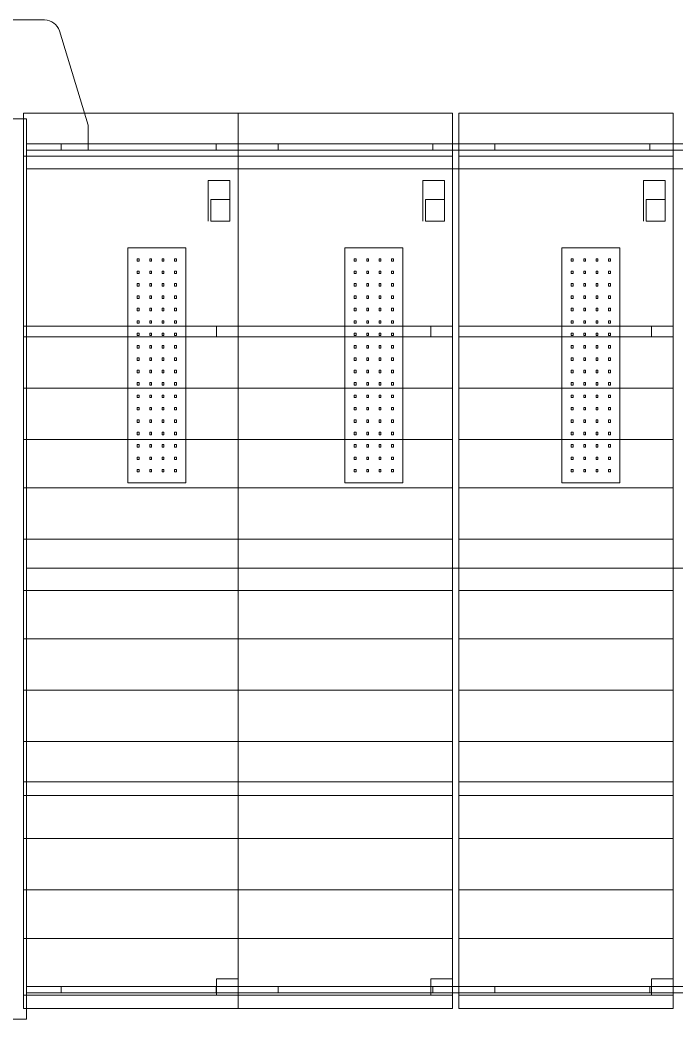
# Model space of a CAD drawing. Header units: millimetres. Extents: x 0 to 3780, y 0 to 2673.
# Drawn here: x 677.8 to 783.6, y 466.4 to 627.6 of the extents above; entities that cross this region are included whole.
import ezdxf

# ---------------------------------------------------------------- set-up
doc = ezdxf.new("R2010")
doc.units = ezdxf.units.MM
doc.layers.add('AM_0', color=7, linetype='Continuous', lineweight=5)
doc.layers.add('AM_9', color=6, linetype='Continuous', lineweight=5)

msp = doc.modelspace()

# ---------------------------------------------------------------- linework, layer by layer
at = {"lineweight": 0}
for p, q in [((713, 612.55), (678.4, 612.55)), ((747.6, 612.55), (713, 612.55)), ((783.2, 612.55), (748.6, 612.55)), ((678.4, 605.58), (713, 605.58)), ((713, 605.58), (747.6, 605.58)), ((748.6, 605.58), (783.2, 605.58)), ((708.19, 595.13), (708.19, 601.67)), ((711.69, 601.67), (708.19, 601.67)), ((711.69, 598.63), (711.69, 601.67)), ((742.79, 595.13), (742.79, 601.67)), ((746.29, 601.67), (742.79, 601.67)), ((746.29, 598.63), (746.29, 601.67)), ((778.39, 595.13), (778.39, 601.67)), ((781.89, 601.67), (778.39, 601.67)), ((781.89, 598.63), (781.89, 601.67)), ((708.63, 598.63), (711.69, 598.63)), ((708.63, 598.63), (708.63, 595.13)), ((711.69, 595.13), (711.69, 598.63)), ((743.23, 598.63), (746.29, 598.63)), ((743.23, 598.63), (743.23, 595.13)), ((746.29, 595.13), (746.29, 598.63)), ((778.83, 598.63), (781.89, 598.63)), ((778.83, 598.63), (778.83, 595.13)), ((781.89, 595.13), (781.89, 598.63)), ((708.63, 595.13), (711.69, 595.13)), ((743.23, 595.13), (746.29, 595.13)), ((778.83, 595.13), (781.89, 595.13)), ((678.4, 578.16), (713, 578.16)), ((709.5, 576.43), (709.5, 578.16)), ((713, 578.16), (747.6, 578.16)), ((744.1, 576.43), (744.1, 578.16)), ((748.6, 578.16), (783.2, 578.16)), ((779.7, 576.43), (779.7, 578.16)), ((678.4, 576.43), (713, 576.43)), ((713, 576.43), (747.6, 576.43)), ((748.6, 576.43), (783.2, 576.43)), ((678.4, 568.15), (713, 568.15)), ((713, 568.15), (747.6, 568.15)), ((748.6, 568.15), (783.2, 568.15)), ((678.4, 559.87), (713, 559.87)), ((713, 559.87), (747.6, 559.87)), ((748.6, 559.87), (783.2, 559.87)), ((678.4, 552.05), (713, 552.05)), ((713, 552.05), (747.6, 552.05)), ((748.6, 552.05), (783.2, 552.05)), ((678.4, 543.78), (713, 543.78)), ((713, 543.78), (747.6, 543.78)), ((748.6, 543.78), (783.2, 543.78)), ((678.4, 535.5), (713, 535.5)), ((713, 535.5), (747.6, 535.5)), ((748.6, 535.5), (783.2, 535.5)), ((678.4, 527.68), (713, 527.68)), ((713, 527.68), (747.6, 527.68)), ((748.6, 527.68), (783.2, 527.68)), ((678.4, 519.4), (713, 519.4)), ((713, 519.4), (747.6, 519.4)), ((748.6, 519.4), (783.2, 519.4)), ((678.4, 511.13), (713, 511.13)), ((713, 511.13), (747.6, 511.13)), ((748.6, 511.13), (783.2, 511.13)), ((678.4, 504.61), (713, 504.61)), ((713, 504.61), (747.6, 504.61)), ((748.6, 504.61), (783.2, 504.61)), ((678.4, 502.44), (713, 502.44)), ((713, 502.44), (747.6, 502.44)), ((748.6, 502.44), (783.2, 502.44)), ((678.4, 495.46), (713, 495.46)), ((713, 495.46), (747.6, 495.46)), ((748.6, 495.46), (783.2, 495.46)), ((678.4, 487.21), (713, 487.21)), ((713, 487.21), (747.6, 487.21)), ((748.6, 487.21), (783.2, 487.21)), ((678.4, 479.37), (713, 479.37)), ((713, 479.37), (747.6, 479.37)), ((748.6, 479.37), (783.2, 479.37)), ((709.5, 470.22), (709.5, 472.83)), ((713, 472.83), (709.5, 472.83)), ((744.1, 470.22), (744.1, 472.83)), ((747.6, 472.83), (744.1, 472.83)), ((779.7, 470.22), (779.7, 472.83)), ((783.2, 472.83), (779.7, 472.83))]:
    msp.add_line(p, q, dxfattribs=at)
for points in [[(713, 470.22), (678.4, 470.22), (678.4, 612.55), (713, 612.55)], [(678.4, 612.55), (678.4, 470.22), (713, 470.22), (713, 612.55)], [(747.6, 470.22), (713, 470.22), (713, 612.55), (747.6, 612.55)], [(713, 612.55), (713, 470.22), (747.6, 470.22), (747.6, 612.55)], [(783.2, 470.22), (748.6, 470.22), (748.6, 612.55), (783.2, 612.55)], [(748.6, 612.55), (748.6, 470.22), (783.2, 470.22), (783.2, 612.55)], [(711.69, 595.13), (711.69, 598.63), (708.63, 598.63), (708.63, 595.13)], [(746.29, 595.13), (746.29, 598.63), (743.23, 598.63), (743.23, 595.13)], [(781.89, 595.13), (781.89, 598.63), (778.83, 598.63), (778.83, 595.13)], [(713, 468.05), (713, 470.22), (713, 468.05), (678.4, 468.05), (678.4, 470.22), (678.4, 468.05)], [(747.6, 468.05), (747.6, 470.22), (747.6, 468.05), (713, 468.05), (713, 470.22), (713, 468.05)], [(783.2, 468.05), (783.2, 470.22), (783.2, 468.05), (748.6, 468.05), (748.6, 470.22), (748.6, 468.05)]]:
    msp.add_lwpolyline(points, close=True, dxfattribs=at)
at = {"layer": 'AM_0'}
for p, q in [((681.79, 627.58), (655.89, 627.58)), ((688.84, 610.58), (684.18, 625.81)), ((678.89, 611.63), (668.99, 611.63)), ((678.89, 466.35), (678.89, 611.63)), ((688.84, 607.58), (688.84, 610.58)), ((678.89, 607.58), (854.14, 607.58)), ((678.89, 606.58), (854.14, 606.58)), ((854.14, 603.57), (678.89, 603.57)), ((695.2, 590.8), (695.2, 552.9)), ((704.6, 590.8), (695.2, 590.8)), ((704.6, 552.9), (704.6, 590.8)), ((730.2, 590.8), (730.2, 552.9)), ((739.6, 590.8), (730.2, 590.8)), ((739.6, 552.9), (739.6, 590.8)), ((765.2, 590.8), (765.2, 552.9)), ((774.6, 590.8), (765.2, 590.8)), ((774.6, 552.9), (774.6, 590.8)), ((697.05, 589.05), (696.75, 589.05)), ((696.75, 589.05), (696.75, 588.64)), ((696.75, 588.64), (697.05, 588.64)), ((697.05, 588.64), (697.05, 589.05)), ((698.75, 589.05), (698.75, 588.64)), ((699.05, 589.05), (698.75, 589.05)), ((698.75, 588.64), (699.05, 588.64)), ((699.05, 588.64), (699.05, 589.05)), ((700.75, 589.05), (700.75, 588.64)), ((701.05, 589.05), (700.75, 589.05)), ((700.75, 588.64), (701.05, 588.64)), ((701.05, 588.64), (701.05, 589.05)), ((702.75, 589.05), (702.75, 588.64)), ((703.05, 589.05), (702.75, 589.05)), ((702.75, 588.64), (703.05, 588.64)), ((703.05, 588.64), (703.05, 589.05)), ((732.05, 589.05), (731.75, 589.05)), ((731.75, 589.05), (731.75, 588.64)), ((731.75, 588.64), (732.05, 588.64)), ((732.05, 588.64), (732.05, 589.05)), ((734.05, 589.05), (733.75, 589.05)), ((733.75, 589.05), (733.75, 588.64)), ((733.75, 588.64), (734.05, 588.64)), ((734.05, 588.64), (734.05, 589.05)), ((735.75, 589.05), (735.75, 588.64)), ((736.05, 589.05), (735.75, 589.05)), ((735.75, 588.64), (736.05, 588.64)), ((736.05, 588.64), (736.05, 589.05)), ((737.75, 589.05), (737.75, 588.64)), ((738.05, 589.05), (737.75, 589.05)), ((737.75, 588.64), (738.05, 588.64)), ((738.05, 588.64), (738.05, 589.05)), ((766.75, 589.05), (766.75, 588.64)), ((767.05, 589.05), (766.75, 589.05)), ((766.75, 588.64), (767.05, 588.64)), ((767.05, 588.64), (767.05, 589.05)), ((768.75, 589.05), (768.75, 588.64)), ((769.05, 589.05), (768.75, 589.05)), ((768.75, 588.64), (769.05, 588.64)), ((769.05, 588.64), (769.05, 589.05)), ((770.75, 589.05), (770.75, 588.64)), ((771.05, 589.05), (770.75, 589.05)), ((770.75, 588.64), (771.05, 588.64)), ((771.05, 588.64), (771.05, 589.05)), ((772.75, 589.05), (772.75, 588.64)), ((773.05, 589.05), (772.75, 589.05)), ((772.75, 588.64), (773.05, 588.64)), ((773.05, 588.64), (773.05, 589.05)), ((696.75, 587.05), (696.75, 586.64)), ((697.05, 587.05), (696.75, 587.05)), ((697.05, 586.64), (697.05, 587.05)), ((698.75, 587.05), (698.75, 586.64)), ((699.05, 587.05), (698.75, 587.05)), ((699.05, 586.64), (699.05, 587.05)), ((701.05, 587.05), (700.75, 587.05)), ((700.75, 587.05), (700.75, 586.64)), ((701.05, 586.64), (701.05, 587.05)), ((702.75, 587.05), (702.75, 586.64)), ((703.05, 587.05), (702.75, 587.05)), ((703.05, 586.64), (703.05, 587.05)), ((732.05, 587.05), (731.75, 587.05)), ((731.75, 587.05), (731.75, 586.64)), ((732.05, 586.64), (732.05, 587.05)), ((734.05, 587.05), (733.75, 587.05)), ((733.75, 587.05), (733.75, 586.64)), ((734.05, 586.64), (734.05, 587.05)), ((735.75, 587.05), (735.75, 586.64)), ((736.05, 587.05), (735.75, 587.05)), ((736.05, 586.64), (736.05, 587.05)), ((737.75, 587.05), (737.75, 586.64)), ((738.05, 587.05), (737.75, 587.05)), ((738.05, 586.64), (738.05, 587.05)), ((766.75, 587.05), (766.75, 586.64)), ((767.05, 587.05), (766.75, 587.05)), ((767.05, 586.64), (767.05, 587.05)), ((768.75, 587.05), (768.75, 586.64)), ((769.05, 587.05), (768.75, 587.05)), ((769.05, 586.64), (769.05, 587.05)), ((770.75, 587.05), (770.75, 586.64)), ((771.05, 587.05), (770.75, 587.05)), ((771.05, 586.64), (771.05, 587.05)), ((772.75, 587.05), (772.75, 586.64)), ((773.05, 587.05), (772.75, 587.05)), ((773.05, 586.64), (773.05, 587.05)), ((696.75, 586.64), (697.05, 586.64)), ((698.75, 586.64), (699.05, 586.64)), ((700.75, 586.64), (701.05, 586.64)), ((702.75, 586.64), (703.05, 586.64)), ((731.75, 586.64), (732.05, 586.64)), ((733.75, 586.64), (734.05, 586.64)), ((735.75, 586.64), (736.05, 586.64)), ((737.75, 586.64), (738.05, 586.64)), ((766.75, 586.64), (767.05, 586.64)), ((768.75, 586.64), (769.05, 586.64)), ((770.75, 586.64), (771.05, 586.64)), ((772.75, 586.64), (773.05, 586.64)), ((696.75, 585.05), (696.75, 584.64)), ((697.05, 585.05), (696.75, 585.05)), ((696.75, 584.64), (697.05, 584.64)), ((697.05, 584.64), (697.05, 585.05)), ((698.75, 585.05), (698.75, 584.64)), ((699.05, 585.05), (698.75, 585.05)), ((698.75, 584.64), (699.05, 584.64)), ((699.05, 584.64), (699.05, 585.05)), ((700.75, 585.05), (700.75, 584.64)), ((701.05, 585.05), (700.75, 585.05)), ((700.75, 584.64), (701.05, 584.64)), ((701.05, 584.64), (701.05, 585.05)), ((702.75, 585.05), (702.75, 584.64)), ((703.05, 585.05), (702.75, 585.05)), ((702.75, 584.64), (703.05, 584.64)), ((703.05, 584.64), (703.05, 585.05)), ((732.05, 585.05), (731.75, 585.05)), ((731.75, 585.05), (731.75, 584.64)), ((731.75, 584.64), (732.05, 584.64)), ((732.05, 584.64), (732.05, 585.05)), ((734.05, 585.05), (733.75, 585.05)), ((733.75, 585.05), (733.75, 584.64)), ((733.75, 584.64), (734.05, 584.64)), ((734.05, 584.64), (734.05, 585.05)), ((735.75, 585.05), (735.75, 584.64)), ((736.05, 585.05), (735.75, 585.05)), ((735.75, 584.64), (736.05, 584.64)), ((736.05, 584.64), (736.05, 585.05)), ((737.75, 585.05), (737.75, 584.64)), ((738.05, 585.05), (737.75, 585.05)), ((737.75, 584.64), (738.05, 584.64)), ((738.05, 584.64), (738.05, 585.05)), ((766.75, 585.05), (766.75, 584.64)), ((767.05, 585.05), (766.75, 585.05)), ((766.75, 584.64), (767.05, 584.64)), ((767.05, 584.64), (767.05, 585.05)), ((768.75, 585.05), (768.75, 584.64)), ((769.05, 585.05), (768.75, 585.05)), ((768.75, 584.64), (769.05, 584.64)), ((769.05, 584.64), (769.05, 585.05)), ((771.05, 585.05), (770.75, 585.05)), ((770.75, 585.05), (770.75, 584.64)), ((770.75, 584.64), (771.05, 584.64)), ((771.05, 584.64), (771.05, 585.05)), ((772.75, 585.05), (772.75, 584.64)), ((773.05, 585.05), (772.75, 585.05)), ((772.75, 584.64), (773.05, 584.64)), ((773.05, 584.64), (773.05, 585.05)), ((697.05, 583.05), (696.75, 583.05)), ((696.75, 583.05), (696.75, 582.64)), ((696.75, 582.64), (697.05, 582.64)), ((697.05, 582.64), (697.05, 583.05)), ((698.75, 583.05), (698.75, 582.64)), ((699.05, 583.05), (698.75, 583.05)), ((698.75, 582.64), (699.05, 582.64)), ((699.05, 582.64), (699.05, 583.05)), ((700.75, 583.05), (700.75, 582.64)), ((701.05, 583.05), (700.75, 583.05)), ((700.75, 582.64), (701.05, 582.64)), ((701.05, 582.64), (701.05, 583.05)), ((703.05, 583.05), (702.75, 583.05)), ((702.75, 583.05), (702.75, 582.64)), ((702.75, 582.64), (703.05, 582.64)), ((703.05, 582.64), (703.05, 583.05)), ((732.05, 583.05), (731.75, 583.05)), ((731.75, 583.05), (731.75, 582.64)), ((731.75, 582.64), (732.05, 582.64)), ((732.05, 582.64), (732.05, 583.05)), ((734.05, 583.05), (733.75, 583.05)), ((733.75, 583.05), (733.75, 582.64)), ((733.75, 582.64), (734.05, 582.64)), ((734.05, 582.64), (734.05, 583.05)), ((735.75, 583.05), (735.75, 582.64)), ((736.05, 583.05), (735.75, 583.05)), ((735.75, 582.64), (736.05, 582.64)), ((736.05, 582.64), (736.05, 583.05)), ((737.75, 583.05), (737.75, 582.64)), ((738.05, 583.05), (737.75, 583.05)), ((737.75, 582.64), (738.05, 582.64)), ((738.05, 582.64), (738.05, 583.05)), ((766.75, 583.05), (766.75, 582.64)), ((767.05, 583.05), (766.75, 583.05)), ((766.75, 582.64), (767.05, 582.64)), ((767.05, 582.64), (767.05, 583.05)), ((768.75, 583.05), (768.75, 582.64)), ((769.05, 583.05), (768.75, 583.05)), ((768.75, 582.64), (769.05, 582.64)), ((769.05, 582.64), (769.05, 583.05)), ((770.75, 583.05), (770.75, 582.64)), ((771.05, 583.05), (770.75, 583.05)), ((770.75, 582.64), (771.05, 582.64)), ((771.05, 582.64), (771.05, 583.05)), ((772.75, 583.05), (772.75, 582.64)), ((773.05, 583.05), (772.75, 583.05)), ((772.75, 582.64), (773.05, 582.64)), ((773.05, 582.64), (773.05, 583.05)), ((697.05, 581.05), (696.75, 581.05)), ((696.75, 581.05), (696.75, 580.64)), ((696.75, 580.64), (697.05, 580.64)), ((697.05, 580.64), (697.05, 581.05)), ((698.75, 581.05), (698.75, 580.64)), ((699.05, 581.05), (698.75, 581.05)), ((698.75, 580.64), (699.05, 580.64)), ((699.05, 580.64), (699.05, 581.05)), ((700.75, 581.05), (700.75, 580.64)), ((701.05, 581.05), (700.75, 581.05)), ((700.75, 580.64), (701.05, 580.64)), ((701.05, 580.64), (701.05, 581.05)), ((702.75, 581.05), (702.75, 580.64)), ((703.05, 581.05), (702.75, 581.05)), ((702.75, 580.64), (703.05, 580.64)), ((703.05, 580.64), (703.05, 581.05)), ((732.05, 581.05), (731.75, 581.05)), ((731.75, 581.05), (731.75, 580.64)), ((731.75, 580.64), (732.05, 580.64)), ((732.05, 580.64), (732.05, 581.05)), ((734.05, 581.05), (733.75, 581.05)), ((733.75, 581.05), (733.75, 580.64)), ((733.75, 580.64), (734.05, 580.64)), ((734.05, 580.64), (734.05, 581.05)), ((735.75, 581.05), (735.75, 580.64)), ((736.05, 581.05), (735.75, 581.05)), ((735.75, 580.64), (736.05, 580.64)), ((736.05, 580.64), (736.05, 581.05)), ((737.75, 581.05), (737.75, 580.64)), ((738.05, 581.05), (737.75, 581.05)), ((737.75, 580.64), (738.05, 580.64)), ((738.05, 580.64), (738.05, 581.05)), ((766.75, 581.05), (766.75, 580.64)), ((767.05, 581.05), (766.75, 581.05)), ((766.75, 580.64), (767.05, 580.64)), ((767.05, 580.64), (767.05, 581.05)), ((768.75, 581.05), (768.75, 580.64)), ((769.05, 581.05), (768.75, 581.05)), ((768.75, 580.64), (769.05, 580.64)), ((769.05, 580.64), (769.05, 581.05)), ((771.05, 581.05), (770.75, 581.05)), ((770.75, 581.05), (770.75, 580.64)), ((770.75, 580.64), (771.05, 580.64)), ((771.05, 580.64), (771.05, 581.05)), ((772.75, 581.05), (772.75, 580.64)), ((773.05, 581.05), (772.75, 581.05)), ((772.75, 580.64), (773.05, 580.64)), ((773.05, 580.64), (773.05, 581.05)), ((696.75, 579.05), (696.75, 578.64)), ((697.05, 579.05), (696.75, 579.05)), ((697.05, 578.64), (697.05, 579.05)), ((698.75, 579.05), (698.75, 578.64)), ((699.05, 579.05), (698.75, 579.05)), ((699.05, 578.64), (699.05, 579.05)), ((700.75, 579.05), (700.75, 578.64)), ((701.05, 579.05), (700.75, 579.05)), ((701.05, 578.64), (701.05, 579.05)), ((702.75, 579.05), (702.75, 578.64)), ((703.05, 579.05), (702.75, 579.05)), ((703.05, 578.64), (703.05, 579.05)), ((732.05, 579.05), (731.75, 579.05)), ((731.75, 579.05), (731.75, 578.64)), ((732.05, 578.64), (732.05, 579.05)), ((734.05, 579.05), (733.75, 579.05)), ((733.75, 579.05), (733.75, 578.64)), ((734.05, 578.64), (734.05, 579.05)), ((735.75, 579.05), (735.75, 578.64)), ((736.05, 579.05), (735.75, 579.05)), ((736.05, 578.64), (736.05, 579.05)), ((737.75, 579.05), (737.75, 578.64)), ((738.05, 579.05), (737.75, 579.05)), ((738.05, 578.64), (738.05, 579.05)), ((766.75, 579.05), (766.75, 578.64)), ((767.05, 579.05), (766.75, 579.05)), ((767.05, 578.64), (767.05, 579.05)), ((768.75, 579.05), (768.75, 578.64)), ((769.05, 579.05), (768.75, 579.05)), ((769.05, 578.64), (769.05, 579.05)), ((770.75, 579.05), (770.75, 578.64)), ((771.05, 579.05), (770.75, 579.05)), ((771.05, 578.64), (771.05, 579.05)), ((772.75, 579.05), (772.75, 578.64)), ((773.05, 579.05), (772.75, 579.05)), ((773.05, 578.64), (773.05, 579.05)), ((696.75, 578.64), (697.05, 578.64)), ((698.75, 578.64), (699.05, 578.64)), ((700.75, 578.64), (701.05, 578.64)), ((702.75, 578.64), (703.05, 578.64)), ((731.75, 578.64), (732.05, 578.64)), ((733.75, 578.64), (734.05, 578.64)), ((735.75, 578.64), (736.05, 578.64)), ((737.75, 578.64), (738.05, 578.64)), ((766.75, 578.64), (767.05, 578.64)), ((768.75, 578.64), (769.05, 578.64)), ((770.75, 578.64), (771.05, 578.64)), ((772.75, 578.64), (773.05, 578.64)), ((696.75, 577.05), (696.75, 576.64)), ((697.05, 577.05), (696.75, 577.05)), ((696.75, 576.64), (697.05, 576.64)), ((697.05, 576.64), (697.05, 577.05)), ((698.75, 577.05), (698.75, 576.64)), ((699.05, 577.05), (698.75, 577.05)), ((698.75, 576.64), (699.05, 576.64)), ((699.05, 576.64), (699.05, 577.05)), ((700.75, 577.05), (700.75, 576.64)), ((701.05, 577.05), (700.75, 577.05)), ((700.75, 576.64), (701.05, 576.64)), ((701.05, 576.64), (701.05, 577.05)), ((702.75, 577.05), (702.75, 576.64)), ((703.05, 577.05), (702.75, 577.05)), ((702.75, 576.64), (703.05, 576.64)), ((703.05, 576.64), (703.05, 577.05)), ((732.05, 577.05), (731.75, 577.05)), ((731.75, 577.05), (731.75, 576.64)), ((731.75, 576.64), (732.05, 576.64)), ((732.05, 576.64), (732.05, 577.05)), ((734.05, 577.05), (733.75, 577.05)), ((733.75, 577.05), (733.75, 576.64)), ((733.75, 576.64), (734.05, 576.64)), ((734.05, 576.64), (734.05, 577.05)), ((736.05, 577.05), (735.75, 577.05)), ((735.75, 577.05), (735.75, 576.64)), ((735.75, 576.64), (736.05, 576.64)), ((736.05, 576.64), (736.05, 577.05)), ((737.75, 577.05), (737.75, 576.64)), ((738.05, 577.05), (737.75, 577.05)), ((737.75, 576.64), (738.05, 576.64)), ((738.05, 576.64), (738.05, 577.05)), ((766.75, 577.05), (766.75, 576.64)), ((767.05, 577.05), (766.75, 577.05)), ((766.75, 576.64), (767.05, 576.64)), ((767.05, 576.64), (767.05, 577.05)), ((768.75, 577.05), (768.75, 576.64)), ((769.05, 577.05), (768.75, 577.05)), ((768.75, 576.64), (769.05, 576.64)), ((769.05, 576.64), (769.05, 577.05)), ((770.75, 577.05), (770.75, 576.64)), ((771.05, 577.05), (770.75, 577.05)), ((770.75, 576.64), (771.05, 576.64)), ((771.05, 576.64), (771.05, 577.05)), ((772.75, 577.05), (772.75, 576.64)), ((773.05, 577.05), (772.75, 577.05)), ((772.75, 576.64), (773.05, 576.64)), ((773.05, 576.64), (773.05, 577.05)), ((696.75, 575.05), (696.75, 574.64)), ((697.05, 575.05), (696.75, 575.05)), ((696.75, 574.64), (697.05, 574.64)), ((697.05, 574.64), (697.05, 575.05)), ((698.75, 575.05), (698.75, 574.64)), ((699.05, 575.05), (698.75, 575.05)), ((698.75, 574.64), (699.05, 574.64)), ((699.05, 574.64), (699.05, 575.05)), ((700.75, 575.05), (700.75, 574.64)), ((701.05, 575.05), (700.75, 575.05)), ((700.75, 574.64), (701.05, 574.64)), ((701.05, 574.64), (701.05, 575.05)), ((703.05, 575.05), (702.75, 575.05)), ((702.75, 575.05), (702.75, 574.64)), ((702.75, 574.64), (703.05, 574.64)), ((703.05, 574.64), (703.05, 575.05)), ((732.05, 575.05), (731.75, 575.05)), ((731.75, 575.05), (731.75, 574.64)), ((731.75, 574.64), (732.05, 574.64)), ((732.05, 574.64), (732.05, 575.05)), ((734.05, 575.05), (733.75, 575.05)), ((733.75, 575.05), (733.75, 574.64)), ((733.75, 574.64), (734.05, 574.64)), ((734.05, 574.64), (734.05, 575.05)), ((736.05, 575.05), (735.75, 575.05)), ((735.75, 575.05), (735.75, 574.64)), ((735.75, 574.64), (736.05, 574.64)), ((736.05, 574.64), (736.05, 575.05)), ((737.75, 575.05), (737.75, 574.64)), ((738.05, 575.05), (737.75, 575.05)), ((737.75, 574.64), (738.05, 574.64)), ((738.05, 574.64), (738.05, 575.05)), ((766.75, 575.05), (766.75, 574.64)), ((767.05, 575.05), (766.75, 575.05)), ((766.75, 574.64), (767.05, 574.64)), ((767.05, 574.64), (767.05, 575.05)), ((768.75, 575.05), (768.75, 574.64)), ((769.05, 575.05), (768.75, 575.05)), ((768.75, 574.64), (769.05, 574.64)), ((769.05, 574.64), (769.05, 575.05)), ((770.75, 575.05), (770.75, 574.64)), ((771.05, 575.05), (770.75, 575.05)), ((770.75, 574.64), (771.05, 574.64)), ((771.05, 574.64), (771.05, 575.05)), ((772.75, 575.05), (772.75, 574.64)), ((773.05, 575.05), (772.75, 575.05)), ((772.75, 574.64), (773.05, 574.64)), ((773.05, 574.64), (773.05, 575.05)), ((696.75, 573.05), (696.75, 572.64)), ((697.05, 573.05), (696.75, 573.05)), ((696.75, 572.64), (697.05, 572.64)), ((697.05, 572.64), (697.05, 573.05)), ((698.75, 573.05), (698.75, 572.64)), ((699.05, 573.05), (698.75, 573.05)), ((698.75, 572.64), (699.05, 572.64)), ((699.05, 572.64), (699.05, 573.05)), ((700.75, 573.05), (700.75, 572.64)), ((701.05, 573.05), (700.75, 573.05)), ((700.75, 572.64), (701.05, 572.64)), ((701.05, 572.64), (701.05, 573.05)), ((702.75, 573.05), (702.75, 572.64)), ((703.05, 573.05), (702.75, 573.05)), ((702.75, 572.64), (703.05, 572.64)), ((703.05, 572.64), (703.05, 573.05)), ((732.05, 573.05), (731.75, 573.05)), ((731.75, 573.05), (731.75, 572.64)), ((731.75, 572.64), (732.05, 572.64)), ((732.05, 572.64), (732.05, 573.05)), ((734.05, 573.05), (733.75, 573.05)), ((733.75, 573.05), (733.75, 572.64)), ((733.75, 572.64), (734.05, 572.64)), ((734.05, 572.64), (734.05, 573.05)), ((736.05, 573.05), (735.75, 573.05)), ((735.75, 573.05), (735.75, 572.64)), ((735.75, 572.64), (736.05, 572.64)), ((736.05, 572.64), (736.05, 573.05)), ((737.75, 573.05), (737.75, 572.64)), ((738.05, 573.05), (737.75, 573.05)), ((737.75, 572.64), (738.05, 572.64)), ((738.05, 572.64), (738.05, 573.05)), ((766.75, 573.05), (766.75, 572.64)), ((767.05, 573.05), (766.75, 573.05)), ((766.75, 572.64), (767.05, 572.64)), ((767.05, 572.64), (767.05, 573.05)), ((768.75, 573.05), (768.75, 572.64)), ((769.05, 573.05), (768.75, 573.05)), ((768.75, 572.64), (769.05, 572.64)), ((769.05, 572.64), (769.05, 573.05)), ((770.75, 573.05), (770.75, 572.64)), ((771.05, 573.05), (770.75, 573.05)), ((770.75, 572.64), (771.05, 572.64)), ((771.05, 572.64), (771.05, 573.05)), ((772.75, 573.05), (772.75, 572.64)), ((773.05, 573.05), (772.75, 573.05)), ((772.75, 572.64), (773.05, 572.64)), ((773.05, 572.64), (773.05, 573.05)), ((697.05, 571.05), (696.75, 571.05)), ((696.75, 571.05), (696.75, 570.64)), ((697.05, 570.64), (697.05, 571.05)), ((698.75, 571.05), (698.75, 570.64)), ((699.05, 571.05), (698.75, 571.05)), ((699.05, 570.64), (699.05, 571.05)), ((700.75, 571.05), (700.75, 570.64)), ((701.05, 571.05), (700.75, 571.05)), ((701.05, 570.64), (701.05, 571.05)), ((703.05, 571.05), (702.75, 571.05)), ((702.75, 571.05), (702.75, 570.64)), ((703.05, 570.64), (703.05, 571.05)), ((732.05, 571.05), (731.75, 571.05)), ((731.75, 571.05), (731.75, 570.64)), ((732.05, 570.64), (732.05, 571.05)), ((734.05, 571.05), (733.75, 571.05)), ((733.75, 571.05), (733.75, 570.64)), ((734.05, 570.64), (734.05, 571.05)), ((736.05, 571.05), (735.75, 571.05)), ((735.75, 571.05), (735.75, 570.64)), ((736.05, 570.64), (736.05, 571.05)), ((737.75, 571.05), (737.75, 570.64)), ((738.05, 571.05), (737.75, 571.05)), ((738.05, 570.64), (738.05, 571.05)), ((766.75, 571.05), (766.75, 570.64)), ((767.05, 571.05), (766.75, 571.05)), ((767.05, 570.64), (767.05, 571.05)), ((768.75, 571.05), (768.75, 570.64)), ((769.05, 571.05), (768.75, 571.05)), ((769.05, 570.64), (769.05, 571.05)), ((770.75, 571.05), (770.75, 570.64)), ((771.05, 571.05), (770.75, 571.05)), ((771.05, 570.64), (771.05, 571.05)), ((772.75, 571.05), (772.75, 570.64)), ((773.05, 571.05), (772.75, 571.05)), ((773.05, 570.64), (773.05, 571.05)), ((696.75, 570.64), (697.05, 570.64)), ((698.75, 570.64), (699.05, 570.64)), ((700.75, 570.64), (701.05, 570.64)), ((702.75, 570.64), (703.05, 570.64)), ((731.75, 570.64), (732.05, 570.64)), ((733.75, 570.64), (734.05, 570.64)), ((735.75, 570.64), (736.05, 570.64)), ((737.75, 570.64), (738.05, 570.64)), ((766.75, 570.64), (767.05, 570.64)), ((768.75, 570.64), (769.05, 570.64)), ((770.75, 570.64), (771.05, 570.64)), ((772.75, 570.64), (773.05, 570.64)), ((696.75, 569.05), (696.75, 568.64)), ((697.05, 569.05), (696.75, 569.05)), ((696.75, 568.64), (697.05, 568.64)), ((697.05, 568.64), (697.05, 569.05)), ((698.75, 569.05), (698.75, 568.64)), ((699.05, 569.05), (698.75, 569.05)), ((698.75, 568.64), (699.05, 568.64)), ((699.05, 568.64), (699.05, 569.05)), ((700.75, 569.05), (700.75, 568.64)), ((701.05, 569.05), (700.75, 569.05)), ((700.75, 568.64), (701.05, 568.64)), ((701.05, 568.64), (701.05, 569.05)), ((702.75, 569.05), (702.75, 568.64)), ((703.05, 569.05), (702.75, 569.05)), ((702.75, 568.64), (703.05, 568.64)), ((703.05, 568.64), (703.05, 569.05)), ((732.05, 569.05), (731.75, 569.05)), ((731.75, 569.05), (731.75, 568.64)), ((731.75, 568.64), (732.05, 568.64)), ((732.05, 568.64), (732.05, 569.05)), ((734.05, 569.05), (733.75, 569.05)), ((733.75, 569.05), (733.75, 568.64)), ((733.75, 568.64), (734.05, 568.64)), ((734.05, 568.64), (734.05, 569.05)), ((736.05, 569.05), (735.75, 569.05)), ((735.75, 569.05), (735.75, 568.64)), ((735.75, 568.64), (736.05, 568.64)), ((736.05, 568.64), (736.05, 569.05)), ((737.75, 569.05), (737.75, 568.64)), ((738.05, 569.05), (737.75, 569.05)), ((737.75, 568.64), (738.05, 568.64)), ((738.05, 568.64), (738.05, 569.05)), ((766.75, 569.05), (766.75, 568.64)), ((767.05, 569.05), (766.75, 569.05)), ((766.75, 568.64), (767.05, 568.64)), ((767.05, 568.64), (767.05, 569.05)), ((768.75, 569.05), (768.75, 568.64)), ((769.05, 569.05), (768.75, 569.05)), ((768.75, 568.64), (769.05, 568.64)), ((769.05, 568.64), (769.05, 569.05)), ((770.75, 569.05), (770.75, 568.64)), ((771.05, 569.05), (770.75, 569.05)), ((770.75, 568.64), (771.05, 568.64)), ((771.05, 568.64), (771.05, 569.05)), ((772.75, 569.05), (772.75, 568.64)), ((773.05, 569.05), (772.75, 569.05)), ((772.75, 568.64), (773.05, 568.64)), ((773.05, 568.64), (773.05, 569.05)), ((696.75, 567.05), (696.75, 566.64)), ((697.05, 567.05), (696.75, 567.05)), ((696.75, 566.64), (697.05, 566.64)), ((697.05, 566.64), (697.05, 567.05)), ((698.75, 567.05), (698.75, 566.64)), ((699.05, 567.05), (698.75, 567.05)), ((698.75, 566.64), (699.05, 566.64)), ((699.05, 566.64), (699.05, 567.05)), ((700.75, 567.05), (700.75, 566.64)), ((701.05, 567.05), (700.75, 567.05)), ((700.75, 566.64), (701.05, 566.64)), ((701.05, 566.64), (701.05, 567.05)), ((702.75, 567.05), (702.75, 566.64)), ((703.05, 567.05), (702.75, 567.05)), ((702.75, 566.64), (703.05, 566.64)), ((703.05, 566.64), (703.05, 567.05)), ((732.05, 567.05), (731.75, 567.05)), ((731.75, 567.05), (731.75, 566.64)), ((731.75, 566.64), (732.05, 566.64)), ((732.05, 566.64), (732.05, 567.05)), ((734.05, 567.05), (733.75, 567.05)), ((733.75, 567.05), (733.75, 566.64)), ((733.75, 566.64), (734.05, 566.64)), ((734.05, 566.64), (734.05, 567.05)), ((735.75, 567.05), (735.75, 566.64)), ((736.05, 567.05), (735.75, 567.05)), ((735.75, 566.64), (736.05, 566.64)), ((736.05, 566.64), (736.05, 567.05)), ((737.75, 567.05), (737.75, 566.64)), ((738.05, 567.05), (737.75, 567.05)), ((737.75, 566.64), (738.05, 566.64)), ((738.05, 566.64), (738.05, 567.05)), ((766.75, 567.05), (766.75, 566.64)), ((767.05, 567.05), (766.75, 567.05)), ((766.75, 566.64), (767.05, 566.64)), ((767.05, 566.64), (767.05, 567.05)), ((768.75, 567.05), (768.75, 566.64)), ((769.05, 567.05), (768.75, 567.05)), ((768.75, 566.64), (769.05, 566.64)), ((769.05, 566.64), (769.05, 567.05)), ((770.75, 567.05), (770.75, 566.64)), ((771.05, 567.05), (770.75, 567.05)), ((770.75, 566.64), (771.05, 566.64)), ((771.05, 566.64), (771.05, 567.05)), ((772.75, 567.05), (772.75, 566.64)), ((773.05, 567.05), (772.75, 567.05)), ((772.75, 566.64), (773.05, 566.64)), ((773.05, 566.64), (773.05, 567.05)), ((696.75, 565.05), (696.75, 564.64)), ((697.05, 565.05), (696.75, 565.05)), ((696.75, 564.64), (697.05, 564.64)), ((697.05, 564.64), (697.05, 565.05)), ((698.75, 565.05), (698.75, 564.64)), ((699.05, 565.05), (698.75, 565.05)), ((698.75, 564.64), (699.05, 564.64)), ((699.05, 564.64), (699.05, 565.05)), ((700.75, 565.05), (700.75, 564.64)), ((701.05, 565.05), (700.75, 565.05)), ((700.75, 564.64), (701.05, 564.64)), ((701.05, 564.64), (701.05, 565.05)), ((703.05, 565.05), (702.75, 565.05)), ((702.75, 565.05), (702.75, 564.64)), ((702.75, 564.64), (703.05, 564.64)), ((703.05, 564.64), (703.05, 565.05)), ((732.05, 565.05), (731.75, 565.05)), ((731.75, 565.05), (731.75, 564.64)), ((731.75, 564.64), (732.05, 564.64)), ((732.05, 564.64), (732.05, 565.05)), ((733.75, 565.05), (733.75, 564.64)), ((734.05, 565.05), (733.75, 565.05)), ((733.75, 564.64), (734.05, 564.64)), ((734.05, 564.64), (734.05, 565.05)), ((735.75, 565.05), (735.75, 564.64)), ((736.05, 565.05), (735.75, 565.05)), ((735.75, 564.64), (736.05, 564.64)), ((736.05, 564.64), (736.05, 565.05)), ((737.75, 565.05), (737.75, 564.64)), ((738.05, 565.05), (737.75, 565.05)), ((737.75, 564.64), (738.05, 564.64)), ((738.05, 564.64), (738.05, 565.05)), ((766.75, 565.05), (766.75, 564.64)), ((767.05, 565.05), (766.75, 565.05)), ((766.75, 564.64), (767.05, 564.64)), ((767.05, 564.64), (767.05, 565.05)), ((768.75, 565.05), (768.75, 564.64)), ((769.05, 565.05), (768.75, 565.05)), ((768.75, 564.64), (769.05, 564.64)), ((769.05, 564.64), (769.05, 565.05)), ((770.75, 565.05), (770.75, 564.64)), ((771.05, 565.05), (770.75, 565.05)), ((770.75, 564.64), (771.05, 564.64)), ((771.05, 564.64), (771.05, 565.05)), ((772.75, 565.05), (772.75, 564.64)), ((773.05, 565.05), (772.75, 565.05)), ((772.75, 564.64), (773.05, 564.64)), ((773.05, 564.64), (773.05, 565.05)), ((696.75, 563.05), (696.75, 562.64)), ((697.05, 563.05), (696.75, 563.05)), ((697.05, 562.64), (697.05, 563.05)), ((698.75, 563.05), (698.75, 562.64)), ((699.05, 563.05), (698.75, 563.05)), ((699.05, 562.64), (699.05, 563.05)), ((700.75, 563.05), (700.75, 562.64)), ((701.05, 563.05), (700.75, 563.05)), ((701.05, 562.64), (701.05, 563.05)), ((702.75, 563.05), (702.75, 562.64)), ((703.05, 563.05), (702.75, 563.05)), ((703.05, 562.64), (703.05, 563.05)), ((732.05, 563.05), (731.75, 563.05)), ((731.75, 563.05), (731.75, 562.64)), ((732.05, 562.64), (732.05, 563.05)), ((733.75, 563.05), (733.75, 562.64)), ((734.05, 563.05), (733.75, 563.05)), ((734.05, 562.64), (734.05, 563.05)), ((735.75, 563.05), (735.75, 562.64)), ((736.05, 563.05), (735.75, 563.05)), ((736.05, 562.64), (736.05, 563.05)), ((737.75, 563.05), (737.75, 562.64)), ((738.05, 563.05), (737.75, 563.05)), ((738.05, 562.64), (738.05, 563.05)), ((766.75, 563.05), (766.75, 562.64)), ((767.05, 563.05), (766.75, 563.05)), ((767.05, 562.64), (767.05, 563.05)), ((768.75, 563.05), (768.75, 562.64)), ((769.05, 563.05), (768.75, 563.05)), ((769.05, 562.64), (769.05, 563.05)), ((770.75, 563.05), (770.75, 562.64)), ((771.05, 563.05), (770.75, 563.05)), ((771.05, 562.64), (771.05, 563.05)), ((772.75, 563.05), (772.75, 562.64)), ((773.05, 563.05), (772.75, 563.05)), ((773.05, 562.64), (773.05, 563.05)), ((696.75, 562.64), (697.05, 562.64)), ((698.75, 562.64), (699.05, 562.64)), ((700.75, 562.64), (701.05, 562.64)), ((702.75, 562.64), (703.05, 562.64)), ((731.75, 562.64), (732.05, 562.64)), ((733.75, 562.64), (734.05, 562.64)), ((735.75, 562.64), (736.05, 562.64)), ((737.75, 562.64), (738.05, 562.64)), ((766.75, 562.64), (767.05, 562.64)), ((768.75, 562.64), (769.05, 562.64)), ((770.75, 562.64), (771.05, 562.64)), ((772.75, 562.64), (773.05, 562.64)), ((696.75, 561.05), (696.75, 560.64)), ((697.05, 561.05), (696.75, 561.05)), ((696.75, 560.64), (697.05, 560.64)), ((697.05, 560.64), (697.05, 561.05)), ((698.75, 561.05), (698.75, 560.64)), ((699.05, 561.05), (698.75, 561.05)), ((698.75, 560.64), (699.05, 560.64)), ((699.05, 560.64), (699.05, 561.05)), ((700.75, 561.05), (700.75, 560.64)), ((701.05, 561.05), (700.75, 561.05)), ((700.75, 560.64), (701.05, 560.64)), ((701.05, 560.64), (701.05, 561.05)), ((702.75, 561.05), (702.75, 560.64)), ((703.05, 561.05), (702.75, 561.05)), ((702.75, 560.64), (703.05, 560.64)), ((703.05, 560.64), (703.05, 561.05)), ((732.05, 561.05), (731.75, 561.05)), ((731.75, 561.05), (731.75, 560.64)), ((731.75, 560.64), (732.05, 560.64)), ((732.05, 560.64), (732.05, 561.05)), ((733.75, 561.05), (733.75, 560.64)), ((734.05, 561.05), (733.75, 561.05)), ((733.75, 560.64), (734.05, 560.64)), ((734.05, 560.64), (734.05, 561.05)), ((735.75, 561.05), (735.75, 560.64)), ((736.05, 561.05), (735.75, 561.05)), ((735.75, 560.64), (736.05, 560.64)), ((736.05, 560.64), (736.05, 561.05)), ((737.75, 561.05), (737.75, 560.64)), ((738.05, 561.05), (737.75, 561.05)), ((737.75, 560.64), (738.05, 560.64)), ((738.05, 560.64), (738.05, 561.05)), ((766.75, 561.05), (766.75, 560.64)), ((767.05, 561.05), (766.75, 561.05)), ((766.75, 560.64), (767.05, 560.64)), ((767.05, 560.64), (767.05, 561.05)), ((768.75, 561.05), (768.75, 560.64)), ((769.05, 561.05), (768.75, 561.05)), ((768.75, 560.64), (769.05, 560.64)), ((769.05, 560.64), (769.05, 561.05)), ((770.75, 561.05), (770.75, 560.64)), ((771.05, 561.05), (770.75, 561.05)), ((770.75, 560.64), (771.05, 560.64)), ((771.05, 560.64), (771.05, 561.05)), ((772.75, 561.05), (772.75, 560.64)), ((773.05, 561.05), (772.75, 561.05)), ((772.75, 560.64), (773.05, 560.64)), ((773.05, 560.64), (773.05, 561.05)), ((696.75, 559.05), (696.75, 558.64)), ((697.05, 559.05), (696.75, 559.05)), ((696.75, 558.64), (697.05, 558.64)), ((697.05, 558.64), (697.05, 559.05)), ((698.75, 559.05), (698.75, 558.64)), ((699.05, 559.05), (698.75, 559.05)), ((698.75, 558.64), (699.05, 558.64)), ((699.05, 558.64), (699.05, 559.05)), ((700.75, 559.05), (700.75, 558.64)), ((701.05, 559.05), (700.75, 559.05)), ((700.75, 558.64), (701.05, 558.64)), ((701.05, 558.64), (701.05, 559.05)), ((702.75, 559.05), (702.75, 558.64)), ((703.05, 559.05), (702.75, 559.05)), ((702.75, 558.64), (703.05, 558.64)), ((703.05, 558.64), (703.05, 559.05)), ((732.05, 559.05), (731.75, 559.05)), ((731.75, 559.05), (731.75, 558.64)), ((731.75, 558.64), (732.05, 558.64)), ((732.05, 558.64), (732.05, 559.05)), ((733.75, 559.05), (733.75, 558.64)), ((734.05, 559.05), (733.75, 559.05)), ((733.75, 558.64), (734.05, 558.64)), ((734.05, 558.64), (734.05, 559.05)), ((735.75, 559.05), (735.75, 558.64)), ((736.05, 559.05), (735.75, 559.05)), ((735.75, 558.64), (736.05, 558.64)), ((736.05, 558.64), (736.05, 559.05)), ((737.75, 559.05), (737.75, 558.64)), ((738.05, 559.05), (737.75, 559.05)), ((737.75, 558.64), (738.05, 558.64)), ((738.05, 558.64), (738.05, 559.05)), ((766.75, 559.05), (766.75, 558.64)), ((767.05, 559.05), (766.75, 559.05)), ((766.75, 558.64), (767.05, 558.64)), ((767.05, 558.64), (767.05, 559.05)), ((769.05, 559.05), (768.75, 559.05)), ((768.75, 559.05), (768.75, 558.64)), ((768.75, 558.64), (769.05, 558.64)), ((769.05, 558.64), (769.05, 559.05)), ((771.05, 559.05), (770.75, 559.05)), ((770.75, 559.05), (770.75, 558.64)), ((770.75, 558.64), (771.05, 558.64)), ((771.05, 558.64), (771.05, 559.05)), ((772.75, 559.05), (772.75, 558.64)), ((773.05, 559.05), (772.75, 559.05)), ((772.75, 558.64), (773.05, 558.64)), ((773.05, 558.64), (773.05, 559.05)), ((697.05, 557.05), (696.75, 557.05)), ((696.75, 557.05), (696.75, 556.64)), ((696.75, 556.64), (697.05, 556.64)), ((697.05, 556.64), (697.05, 557.05)), ((698.75, 557.05), (698.75, 556.64)), ((699.05, 557.05), (698.75, 557.05)), ((698.75, 556.64), (699.05, 556.64)), ((699.05, 556.64), (699.05, 557.05)), ((700.75, 557.05), (700.75, 556.64)), ((701.05, 557.05), (700.75, 557.05)), ((700.75, 556.64), (701.05, 556.64)), ((701.05, 556.64), (701.05, 557.05)), ((702.75, 557.05), (702.75, 556.64)), ((703.05, 557.05), (702.75, 557.05)), ((702.75, 556.64), (703.05, 556.64)), ((703.05, 556.64), (703.05, 557.05)), ((732.05, 557.05), (731.75, 557.05)), ((731.75, 557.05), (731.75, 556.64)), ((731.75, 556.64), (732.05, 556.64)), ((732.05, 556.64), (732.05, 557.05)), ((733.75, 557.05), (733.75, 556.64)), ((734.05, 557.05), (733.75, 557.05)), ((733.75, 556.64), (734.05, 556.64)), ((734.05, 556.64), (734.05, 557.05)), ((735.75, 557.05), (735.75, 556.64)), ((736.05, 557.05), (735.75, 557.05)), ((735.75, 556.64), (736.05, 556.64)), ((736.05, 556.64), (736.05, 557.05)), ((737.75, 557.05), (737.75, 556.64)), ((738.05, 557.05), (737.75, 557.05)), ((737.75, 556.64), (738.05, 556.64)), ((738.05, 556.64), (738.05, 557.05)), ((766.75, 557.05), (766.75, 556.64)), ((767.05, 557.05), (766.75, 557.05)), ((766.75, 556.64), (767.05, 556.64)), ((767.05, 556.64), (767.05, 557.05)), ((769.05, 557.05), (768.75, 557.05)), ((768.75, 557.05), (768.75, 556.64)), ((768.75, 556.64), (769.05, 556.64)), ((769.05, 556.64), (769.05, 557.05)), ((770.75, 557.05), (770.75, 556.64)), ((771.05, 557.05), (770.75, 557.05)), ((770.75, 556.64), (771.05, 556.64)), ((771.05, 556.64), (771.05, 557.05)), ((772.75, 557.05), (772.75, 556.64)), ((773.05, 557.05), (772.75, 557.05)), ((772.75, 556.64), (773.05, 556.64)), ((773.05, 556.64), (773.05, 557.05)), ((696.75, 555.05), (696.75, 554.64)), ((697.05, 555.05), (696.75, 555.05)), ((696.75, 554.64), (697.05, 554.64)), ((697.05, 554.64), (697.05, 555.05)), ((698.75, 555.05), (698.75, 554.64)), ((699.05, 555.05), (698.75, 555.05)), ((698.75, 554.64), (699.05, 554.64)), ((699.05, 554.64), (699.05, 555.05)), ((700.75, 555.05), (700.75, 554.64)), ((701.05, 555.05), (700.75, 555.05)), ((700.75, 554.64), (701.05, 554.64)), ((701.05, 554.64), (701.05, 555.05)), ((703.05, 555.05), (702.75, 555.05)), ((702.75, 555.05), (702.75, 554.64)), ((702.75, 554.64), (703.05, 554.64)), ((703.05, 554.64), (703.05, 555.05)), ((732.05, 555.05), (731.75, 555.05)), ((731.75, 555.05), (731.75, 554.64)), ((731.75, 554.64), (732.05, 554.64)), ((732.05, 554.64), (732.05, 555.05)), ((733.75, 555.05), (733.75, 554.64)), ((734.05, 555.05), (733.75, 555.05)), ((733.75, 554.64), (734.05, 554.64)), ((734.05, 554.64), (734.05, 555.05)), ((735.75, 555.05), (735.75, 554.64)), ((736.05, 555.05), (735.75, 555.05)), ((735.75, 554.64), (736.05, 554.64)), ((736.05, 554.64), (736.05, 555.05)), ((737.75, 555.05), (737.75, 554.64)), ((738.05, 555.05), (737.75, 555.05)), ((737.75, 554.64), (738.05, 554.64)), ((738.05, 554.64), (738.05, 555.05)), ((766.75, 555.05), (766.75, 554.64)), ((767.05, 555.05), (766.75, 555.05)), ((766.75, 554.64), (767.05, 554.64)), ((767.05, 554.64), (767.05, 555.05)), ((768.75, 555.05), (768.75, 554.64)), ((769.05, 555.05), (768.75, 555.05)), ((768.75, 554.64), (769.05, 554.64)), ((769.05, 554.64), (769.05, 555.05)), ((770.75, 555.05), (770.75, 554.64)), ((771.05, 555.05), (770.75, 555.05)), ((770.75, 554.64), (771.05, 554.64)), ((771.05, 554.64), (771.05, 555.05)), ((772.75, 555.05), (772.75, 554.64)), ((773.05, 555.05), (772.75, 555.05)), ((772.75, 554.64), (773.05, 554.64)), ((773.05, 554.64), (773.05, 555.05)), ((695.2, 552.9), (704.6, 552.9)), ((730.2, 552.9), (739.6, 552.9)), ((765.2, 552.9), (774.6, 552.9)), ((678.89, 539.1), (854.14, 539.1)), ((678.89, 471.58), (854.14, 471.58)), ((678.89, 470.58), (854.14, 470.58)), ((668.99, 466.35), (678.89, 466.35))]:
    msp.add_line(p, q, dxfattribs=at)
msp.add_arc((681.79, 625.08), 2.5, 17, 90, dxfattribs=at)
at = {"layer": 'AM_9', "ltscale": 2}
for p, q in [((684.44, 606.58), (684.44, 607.58)), ((688.84, 606.58), (688.84, 607.58)), ((709.44, 606.58), (709.44, 607.58)), ((719.44, 606.58), (719.44, 607.58)), ((744.44, 606.58), (744.44, 607.58)), ((754.44, 606.58), (754.44, 607.58)), ((779.44, 606.58), (779.44, 607.58)), ((684.44, 471.58), (684.44, 470.58)), ((709.44, 471.58), (709.44, 470.58)), ((719.44, 471.58), (719.44, 470.58)), ((744.44, 471.58), (744.44, 470.58)), ((754.44, 471.58), (754.44, 470.58)), ((779.44, 471.58), (779.44, 470.58))]:
    msp.add_line(p, q, dxfattribs=at)

doc.saveas('drawing.dxf')
